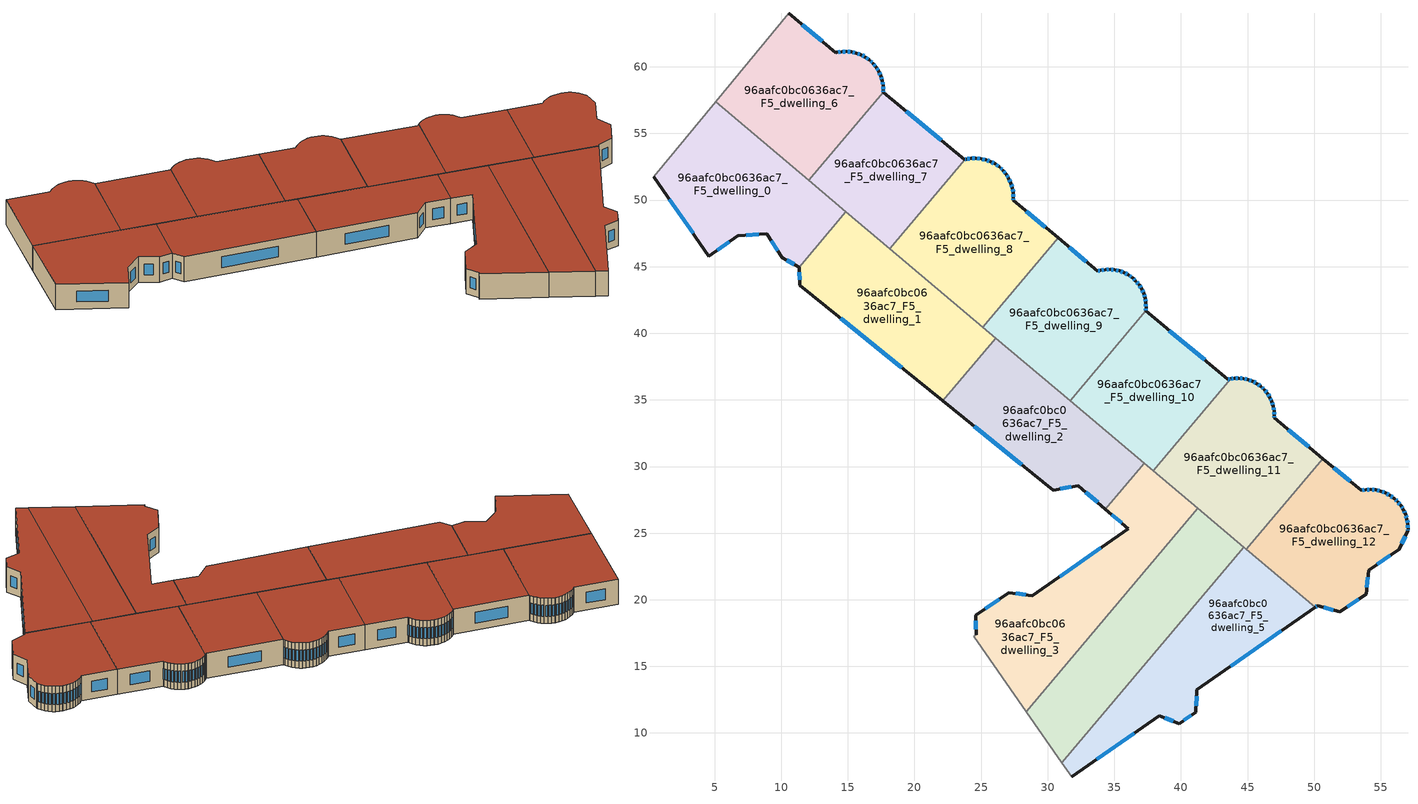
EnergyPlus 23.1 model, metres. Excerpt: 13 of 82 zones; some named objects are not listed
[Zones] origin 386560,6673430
96aafc0bc0636ac7_F5_dwelling_0
 floor to 96aafc0bc0636ac7_F4_dwelling_0 (EU_floor_Construction): 14.84,49.13 11.33,44.97 10.07,45.67 8.92,47.47 6.73,47.32 4.57,45.79 0.41,51.76 5.07,57.38 z15
 wall outside (EU_wall_Construction): 0.41,51.76 4.57,45.79 6.73,47.32 8.92,47.47 10.07,45.67 11.33,44.97 z15:18
 wall adiabatic (EU_wall_Construction): 5.07,57.38 0.41,51.76 z15:18
 wall to 96aafc0bc0636ac7_F5_dwelling_1 (EU_wall_Construction): 11.33,44.97 14.84,49.13 z15:18
 wall to 96aafc0bc0636ac7_F5_dwelling_6 (EU_wall_Construction): 12.06,51.48 5.07,57.38 z15:18
 wall to 96aafc0bc0636ac7_F5_dwelling_7 (EU_wall_Construction): 14.84,49.13 12.06,51.48 z15:18
 window (EU_Window_Construction): 5.19,46.23 6.11,46.88 / 1.6,50.06 3.38,47.5 / 10.43,45.47 10.97,45.17 / 9.25,46.96 9.74,46.18 / 7.36,47.36 8.29,47.43 z15.86:17.14
 roof outside (EU_roof_Construction): 11.33,44.97 14.84,49.13 5.07,57.38 0.41,51.76 4.57,45.79 6.73,47.32 8.92,47.47 10.07,45.67 z18
96aafc0bc0636ac7_F5_dwelling_1
 floor to 96aafc0bc0636ac7_F4_dwelling_1 (EU_floor_Construction): 26.1,39.64 22.13,34.93 11.39,43.62 11.33,44.97 14.84,49.13 z15
 wall outside (EU_wall_Construction): 11.33,44.97 11.39,43.62 22.13,34.93 z15:18
 wall to 96aafc0bc0636ac7_F5_dwelling_2 (EU_wall_Construction): 22.13,34.93 26.1,39.64 z15:18
 wall to 96aafc0bc0636ac7_F5_dwelling_8 (EU_wall_Construction): 25.12,40.46 18.13,46.36 z15:18
 wall to 96aafc0bc0636ac7_F5_dwelling_7 (EU_wall_Construction): 18.13,46.36 14.84,49.13 z15:18
 wall to 96aafc0bc0636ac7_F5_dwelling_9 (EU_wall_Construction): 26.1,39.64 25.12,40.46 z15:18
 window (EU_Window_Construction): 14.45,41.13 19.06,37.41 / 11.35,44.58 11.37,44 z15.86:17.14
 roof outside (EU_roof_Construction): 22.13,34.93 26.1,39.64 14.84,49.13 11.33,44.97 11.39,43.62 z18
96aafc0bc0636ac7_F5_dwelling_10
 floor to 96aafc0bc0636ac7_F4_dwelling_10 (EU_floor_Construction): 43.75,36.58 37.92,29.67 31.68,34.93 37.36,41.68 43.53,36.53 43.64,36.56 z15
 wall outside (EU_wall_Construction): 43.75,36.58 43.64,36.56 43.53,36.53 37.36,41.68 z15:18
 wall to 96aafc0bc0636ac7_F5_dwelling_9 (EU_wall_Construction): 37.36,41.68 31.68,34.93 z15:18
 wall to 96aafc0bc0636ac7_F5_dwelling_11 (EU_wall_Construction): 37.92,29.67 43.75,36.58 z15:18
 wall to 96aafc0bc0636ac7_F5_dwelling_2 (EU_wall_Construction): 31.68,34.93 37.23,30.25 z15:18
 wall to 96aafc0bc0636ac7_F5_dwelling_3 (EU_wall_Construction): 37.23,30.25 37.92,29.67 z15:18
 window (EU_Window_Construction): 41.77,38 39.12,40.21 / 43.61,36.55 43.56,36.54 / 43.72,36.57 43.67,36.57 z15.86:17.14
 roof outside (EU_roof_Construction): 37.92,29.67 43.75,36.58 43.64,36.56 43.53,36.53 37.36,41.68 31.68,34.93 z18
96aafc0bc0636ac7_F5_dwelling_11
 floor to 96aafc0bc0636ac7_F4_dwelling_11 (EU_floor_Construction): 46.82,34.87 46.93,34.53 46.99,34.17 47,33.82 46.99,33.65 50.65,30.59 44.91,23.78 37.92,29.67 43.75,36.58 43.99,36.62 44.35,36.63 44.71,36.6 45.05,36.52 45.36,36.4 45.39,36.39 45.71,36.23 46,36.02 46.02,36 46.26,35.78 46.49,35.5 46.68,35.2 z15
 wall outside (EU_wall_Construction): 50.65,30.59 46.99,33.65 47,33.82 46.99,34.17 46.93,34.53 46.82,34.87 46.68,35.2 46.49,35.5 46.26,35.78 46.02,36 46,36.02 45.71,36.23 45.39,36.39 45.36,36.4 45.05,36.52 44.71,36.6 44.35,36.63 43.99,36.62 43.75,36.58 z15:18
 wall to 96aafc0bc0636ac7_F5_dwelling_12 (EU_wall_Construction): 44.91,23.78 50.65,30.59 z15:18
 wall to 96aafc0bc0636ac7_F5_dwelling_4 (EU_wall_Construction): 41.26,26.85 44.7,23.96 z15:18
 wall to 96aafc0bc0636ac7_F5_dwelling_3 (EU_wall_Construction): 37.92,29.67 41.26,26.85 z15:18
 wall to 96aafc0bc0636ac7_F5_dwelling_5 (EU_wall_Construction): 44.7,23.96 44.9,23.78 z15:18
 window (EU_Window_Construction): 45.91,36.08 45.79,36.17 / 46.19,35.84 46.09,35.94 / 46.42,35.58 46.32,35.7 / 46.62,35.28 46.54,35.41 / 46.78,34.96 46.72,35.1 / 46.9,34.63 46.85,34.77 / 46.97,34.28 46.95,34.43 / 47,33.92 46.99,34.07 / 46.99,33.7 47,33.77 / 49.61,31.47 48.04,32.77 / 43.92,36.61 43.82,36.59 / 44.25,36.63 44.09,36.62 / 44.6,36.61 44.45,36.62 / 44.96,36.54 44.81,36.58 / 45.28,36.44 45.14,36.49 / 45.62,36.27 45.48,36.35 z15.86:17.14
 roof outside (EU_roof_Construction): 44.91,23.78 50.65,30.59 46.99,33.65 47,33.82 46.99,34.17 46.93,34.53 46.82,34.87 46.68,35.2 46.49,35.5 46.26,35.78 46.02,36 46,36.02 45.71,36.23 45.39,36.39 45.36,36.4 45.05,36.52 44.71,36.6 44.35,36.63 43.99,36.62 43.75,36.58 37.92,29.67 z18
96aafc0bc0636ac7_F5_dwelling_12
 floor to 96aafc0bc0636ac7_F4_dwelling_12 (EU_floor_Construction): 55.67,27.85 55.98,27.63 56.04,27.58 56.26,27.37 56.5,27.08 56.7,26.76 56.85,26.42 56.96,26.05 57.03,25.68 57.04,25.31 57.03,25.17 56.37,23.8 54.08,22.21 53.89,20.41 51.92,19.09 50.25,19.55 50.07,19.42 44.91,23.78 50.65,30.59 53.52,28.21 53.87,28.26 54.24,28.28 54.62,28.24 54.99,28.16 55.34,28.02 z15
 wall outside (EU_wall_Construction): 50.07,19.42 50.25,19.55 51.92,19.09 53.89,20.41 54.08,22.21 56.37,23.8 57.03,25.17 57.04,25.31 57.03,25.68 56.96,26.05 56.85,26.42 56.7,26.76 56.5,27.08 56.26,27.37 56.04,27.58 55.98,27.63 55.67,27.85 55.34,28.02 54.99,28.16 54.62,28.24 54.24,28.28 53.87,28.26 53.52,28.21 50.65,30.59 z15:18
 wall to 96aafc0bc0636ac7_F5_dwelling_5 (EU_wall_Construction): 44.91,23.78 50.07,19.42 z15:18
 window (EU_Window_Construction): 55.89,27.69 55.76,27.78 / 56.2,27.43 56.1,27.52 / 56.43,27.16 56.33,27.29 / 56.64,26.85 56.55,26.99 / 56.81,26.51 56.74,26.66 / 56.93,26.16 56.89,26.31 / 57.01,25.79 56.98,25.95 / 57.04,25.41 57.03,25.58 / 57.03,25.21 57.04,25.27 / 56.56,24.19 56.84,24.78 / 54.73,22.66 55.71,23.35 / 53.95,20.93 54.02,21.7 / 52.48,19.47 53.33,20.03 / 50.73,19.42 51.44,19.22 / 50.12,19.46 50.2,19.51 / 52.7,28.89 51.47,29.91 / 53.77,28.25 53.62,28.22 / 54.14,28.27 53.98,28.27 / 54.51,28.25 54.35,28.26 / 54.88,28.18 54.73,28.22 / 55.24,28.06 55.09,28.12 / 55.58,27.9 55.44,27.97 z15.86:17.14
 roof outside (EU_roof_Construction): 53.89,20.41 54.08,22.21 56.37,23.8 57.03,25.17 57.04,25.31 57.03,25.68 56.96,26.05 56.85,26.42 56.7,26.76 56.5,27.08 56.26,27.37 56.04,27.58 55.98,27.63 55.67,27.85 55.34,28.02 54.99,28.16 54.62,28.24 54.24,28.28 53.87,28.26 53.52,28.21 50.65,30.59 44.91,23.78 50.07,19.42 50.25,19.55 51.92,19.09 z18
96aafc0bc0636ac7_F5_dwelling_2
 floor to 96aafc0bc0636ac7_F4_dwelling_2 (EU_floor_Construction): 37.23,30.25 34.33,26.81 32.29,28.56 30.4,28.24 22.13,34.93 26.1,39.64 z15
 wall outside (EU_wall_Construction): 22.13,34.93 30.4,28.24 32.29,28.56 34.33,26.81 z15:18
 wall to 96aafc0bc0636ac7_F5_dwelling_3 (EU_wall_Construction): 34.33,26.81 37.23,30.25 z15:18
 wall to 96aafc0bc0636ac7_F5_dwelling_9 (EU_wall_Construction): 31.68,34.94 26.1,39.64 z15:18
 window (EU_Window_Construction): 32.87,28.06 33.74,27.31 / 30.94,28.33 31.75,28.47 / 24.49,33.02 28.04,30.15 z15.86:17.14
 roof outside (EU_roof_Construction): 34.33,26.81 37.23,30.25 26.1,39.64 22.13,34.93 30.4,28.24 32.29,28.56 z18
96aafc0bc0636ac7_F5_dwelling_3
 floor to 96aafc0bc0636ac7_F4_dwelling_3 (EU_floor_Construction): 41.26,26.85 28.39,11.59 24.44,17.26 24.63,17.37 24.58,18.83 27.09,20.54 28.84,20.3 36.04,25.34 34.33,26.81 37.23,30.25 z15
 wall outside (EU_wall_Construction): 34.33,26.81 36.04,25.34 28.84,20.3 27.09,20.54 24.58,18.83 24.63,17.37 z15:18
 wall to 96aafc0bc0636ac7_F5_dwelling_4 (EU_wall_Construction): 28.39,11.59 41.26,26.85 z15:18
 wall adiabatic (EU_wall_Construction): 24.63,17.37 24.44,17.26 28.39,11.59 z15:18
 window (EU_Window_Construction): 28.34,20.37 27.59,20.47 / 33.98,23.9 30.9,21.74 / 34.81,26.39 35.55,25.76 / 24.6,18.42 24.61,17.79 / 26.38,20.05 25.3,19.32 z15.86:17.14
 roof outside (EU_roof_Construction): 28.39,11.59 41.26,26.85 37.23,30.25 34.33,26.81 36.04,25.34 28.84,20.3 27.09,20.54 24.58,18.83 24.63,17.37 24.44,17.26 z18
96aafc0bc0636ac7_F5_dwelling_4
 floor to 96aafc0bc0636ac7_F4_dwelling_4 (EU_floor_Construction): 44.7,23.96 31.05,7.77 28.39,11.59 41.26,26.85 z15
 wall to 96aafc0bc0636ac7_F5_dwelling_5 (EU_wall_Construction): 31.05,7.77 44.7,23.96 z15:18
 wall adiabatic (EU_wall_Construction): 28.39,11.59 31.05,7.77 z15:18
 roof outside (EU_roof_Construction): 31.05,7.77 44.7,23.96 41.26,26.85 28.39,11.59 z18
96aafc0bc0636ac7_F5_dwelling_5
 floor to 96aafc0bc0636ac7_F4_dwelling_5 (EU_floor_Construction): 50.07,19.42 41.19,13.26 41.12,11.57 39.86,10.71 38.37,11.29 31.78,6.72 31.05,7.77 44.7,23.96 z15
 wall outside (EU_wall_Construction): 31.78,6.72 38.37,11.29 39.86,10.71 41.12,11.57 41.19,13.26 50.07,19.42 z15:18
 wall adiabatic (EU_wall_Construction): 31.05,7.77 31.78,6.72 z15:18
 window (EU_Window_Construction): 33.67,8.03 36.49,9.99 / 43.73,15.02 47.53,17.66 / 41.14,12.05 41.17,12.78 / 40.22,10.96 40.76,11.32 / 38.8,11.13 39.44,10.88 z15.86:17.14
 roof outside (EU_roof_Construction): 41.12,11.57 41.19,13.26 50.07,19.42 44.7,23.96 31.05,7.77 31.78,6.72 38.37,11.29 39.86,10.71 z18
96aafc0bc0636ac7_F5_dwelling_6
 floor to 96aafc0bc0636ac7_F4_dwelling_6 (EU_floor_Construction): 15.98,60.9 16.31,60.73 16.61,60.51 16.63,60.49 16.88,60.26 17.12,59.97 17.32,59.65 17.47,59.32 17.58,58.96 17.64,58.59 17.66,58.22 17.65,58.11 12.06,51.48 5.07,57.38 10.57,64.02 14.11,61.07 14.16,61.08 14.52,61.14 14.9,61.15 15.27,61.12 15.63,61.03 z15
 wall outside (EU_wall_Construction): 17.65,58.11 17.66,58.22 17.64,58.59 17.58,58.96 17.47,59.32 17.32,59.65 17.12,59.97 16.88,60.26 16.63,60.49 16.61,60.51 16.31,60.73 15.98,60.9 15.63,61.03 15.27,61.12 14.9,61.15 14.52,61.14 14.16,61.08 14.11,61.07 10.57,64.02 z15:18
 wall to 96aafc0bc0636ac7_F5_dwelling_7 (EU_wall_Construction): 12.06,51.48 17.65,58.11 z15:18
 wall adiabatic (EU_wall_Construction): 10.57,64.02 5.07,57.38 z15:18
 window (EU_Window_Construction): 14.42,61.12 14.26,61.09 / 14.79,61.15 14.63,61.14 / 15.16,61.13 15,61.14 / 15.53,61.06 15.37,61.09 / 15.88,60.94 15.73,60.99 / 16.21,60.78 16.07,60.85 / 16.52,60.57 16.39,60.67 / 16.81,60.32 16.71,60.43 / 17.05,60.05 16.95,60.17 / 17.26,59.74 17.18,59.88 / 17.43,59.41 17.36,59.56 / 17.55,59.06 17.5,59.21 / 17.63,58.7 17.6,58.85 / 17.65,58.33 17.65,58.48 / 17.65,58.14 17.65,58.19 / 13.09,61.91 11.58,63.17 z15.86:17.14
 roof outside (EU_roof_Construction): 12.06,51.48 17.65,58.11 17.66,58.22 17.64,58.59 17.58,58.96 17.47,59.32 17.32,59.65 17.12,59.97 16.88,60.26 16.63,60.49 16.61,60.51 16.31,60.73 15.98,60.9 15.63,61.03 15.27,61.12 14.9,61.15 14.52,61.14 14.16,61.08 14.11,61.07 10.57,64.02 5.07,57.38 z18
96aafc0bc0636ac7_F5_dwelling_7
 floor to 96aafc0bc0636ac7_F4_dwelling_7 (EU_floor_Construction): 23.77,53.04 18.13,46.36 12.06,51.48 17.65,58.11 z15
 wall outside (EU_wall_Construction): 23.77,53.04 17.65,58.11 z15:18
 wall to 96aafc0bc0636ac7_F5_dwelling_8 (EU_wall_Construction): 18.13,46.36 23.77,53.04 z15:18
 window (EU_Window_Construction): 22.02,54.49 19.4,56.66 z15.86:17.14
 roof outside (EU_roof_Construction): 18.13,46.36 23.77,53.04 17.65,58.11 12.06,51.48 z18
96aafc0bc0636ac7_F5_dwelling_8
 floor to 96aafc0bc0636ac7_F4_dwelling_8 (EU_floor_Construction): 27.08,51.62 27.24,51.27 27.35,50.91 27.41,50.53 27.43,50.15 27.42,49.98 30.77,47.16 25.12,40.46 18.13,46.36 23.77,53.04 23.87,53.06 24.24,53.13 24.62,53.14 25,53.1 25.37,53.02 25.72,52.89 26.06,52.71 26.36,52.49 26.4,52.46 26.64,52.23 26.88,51.94 z15
 wall outside (EU_wall_Construction): 30.77,47.16 27.42,49.98 27.43,50.15 27.41,50.53 27.35,50.91 27.24,51.27 27.08,51.62 26.88,51.94 26.64,52.23 26.4,52.46 26.36,52.49 26.06,52.71 25.72,52.89 25.37,53.02 25,53.1 24.62,53.14 24.24,53.13 23.87,53.06 23.77,53.04 z15:18
 wall to 96aafc0bc0636ac7_F5_dwelling_9 (EU_wall_Construction): 25.12,40.46 30.77,47.16 z15:18
 window (EU_Window_Construction): 24.13,53.11 23.97,53.08 / 24.51,53.14 24.35,53.13 / 24.89,53.11 24.73,53.13 / 25.26,53.04 25.1,53.08 / 25.62,52.92 25.47,52.98 / 25.96,52.76 25.82,52.84 / 26.28,52.55 26.14,52.65 / 26.57,52.3 26.47,52.4 / 26.81,52.02 26.71,52.15 / 27.03,51.71 26.94,51.85 / 27.2,51.37 27.13,51.52 / 27.32,51.01 27.27,51.17 / 27.4,50.64 27.37,50.8 / 27.42,50.26 27.42,50.42 / 27.42,50.03 27.43,50.1 / 29.82,47.96 28.38,49.17 / 23.84,53.06 23.8,53.05 z15.86:17.14
 roof outside (EU_roof_Construction): 25.12,40.46 30.77,47.16 27.42,49.98 27.43,50.15 27.41,50.53 27.35,50.91 27.24,51.27 27.08,51.62 26.88,51.94 26.64,52.23 26.4,52.46 26.36,52.49 26.06,52.71 25.72,52.89 25.37,53.02 25,53.1 24.62,53.14 24.24,53.13 23.87,53.06 23.77,53.04 18.13,46.36 z18
96aafc0bc0636ac7_F5_dwelling_9
 floor to 96aafc0bc0636ac7_F4_dwelling_9 (EU_floor_Construction): 36.06,44.38 36.36,44.17 36.37,44.16 36.62,43.92 36.85,43.64 37.05,43.33 37.2,43 37.31,42.65 37.37,42.29 37.38,41.92 37.36,41.68 31.68,34.93 25.12,40.46 30.77,47.16 33.74,44.67 33.95,44.72 34.31,44.78 34.68,44.8 35.04,44.76 35.39,44.68 35.74,44.55 z15
 wall outside (EU_wall_Construction): 37.36,41.68 37.38,41.92 37.37,42.29 37.31,42.65 37.2,43 37.05,43.33 36.85,43.64 36.62,43.92 36.37,44.16 36.36,44.17 36.06,44.38 35.74,44.55 35.39,44.68 35.04,44.76 34.68,44.8 34.31,44.78 33.95,44.72 33.74,44.67 30.77,47.16 z15:18
 window (EU_Window_Construction): 33.89,44.71 33.8,44.68 / 34.21,44.77 34.05,44.74 / 34.57,44.79 34.42,44.79 / 34.94,44.77 34.78,44.79 / 35.29,44.7 35.14,44.74 / 35.64,44.59 35.49,44.64 / 35.97,44.43 35.83,44.5 / 36.27,44.23 36.14,44.32 / 36.55,43.99 36.44,44.09 / 36.79,43.72 36.69,43.84 / 36.99,43.42 36.91,43.55 / 37.16,43.09 37.09,43.23 / 37.28,42.75 37.23,42.9 / 37.35,42.39 37.32,42.54 / 37.38,42.03 37.37,42.18 / 37.37,41.75 37.37,41.85 / 32.9,45.38 31.62,46.45 z15.86:17.14
 roof outside (EU_roof_Construction): 31.68,34.93 37.36,41.68 37.38,41.92 37.37,42.29 37.31,42.65 37.2,43 37.05,43.33 36.85,43.64 36.62,43.92 36.37,44.16 36.36,44.17 36.06,44.38 35.74,44.55 35.39,44.68 35.04,44.76 34.68,44.8 34.31,44.78 33.95,44.72 33.74,44.67 30.77,47.16 25.12,40.46 z18
[Building]
EU S2 Campaign: North Axis=0; Terrain=City; Solar Distribution=FullExterior
[Site:Location]
Helsinki-Vantaa.AP: Latitude=60.317; Longitude=24.963; Time Zone=2; Elevation=54.6
[SizingPeriod:WeatherFileDays]
AnnualSizingPeriod: Begin Month=1; Begin Day of Month=1; End Month=12; End Day of Month=31; Day of Week for Start Day=Monday; Use Weather File Daylight Saving Period=No; Use Weather File Rain and Snow Indicators=No
[MATERIAL]
EU_InternalMass_Material: Roughness=MediumRough; Thickness=0.1; Conductivity=1; Density=1800; Specific Heat=900; Thermal Absorptance=0.9; Solar Absorptance=0.7; Visible Absorptance=0.7
[MATERIAL:NOMASS] Roughness=MediumRough; Thermal Absorptance=0.9; Solar Absorptance=0.7; Visible Absorptance=0.7
Name | Thermal Resistance
EU_wall_NoMass | 1.10183
EU_roof_NoMass; EU_floor_NoMass | 1.70606
[WINDOWMATERIAL:SIMPLEGLAZINGSYSTEM]
EU_Window_SimpleGlazing: UFactor=3.11035; Solar Heat Gain Coefficient=0.8; Visible Transmittance=0.8
[CONSTRUCTION]
EU_wall_Construction: EU_wall_NoMass
EU_roof_Construction: EU_roof_NoMass
EU_floor_Construction: EU_floor_NoMass
EU_Window_Construction: EU_Window_SimpleGlazing
EU_InternalMass_Construction: EU_InternalMass_Material
[ZONE] Type=1; Multiplier=1; Ceiling Height=autocalculate; Floor Area=autocalculate; Part of Total Floor Area=Yes
Name | Volume
96aafc0bc0636ac7_F5_dwelling_0 | 274.682
96aafc0bc0636ac7_F5_dwelling_1 | 277.424
96aafc0bc0636ac7_F5_dwelling_10 | 216.637
96aafc0bc0636ac7_F5_dwelling_11 | 254.858
96aafc0bc0636ac7_F5_dwelling_12 | 236.618
96aafc0bc0636ac7_F5_dwelling_2 | 248.649
96aafc0bc0636ac7_F5_dwelling_3 | 302.206
96aafc0bc0636ac7_F5_dwelling_4 | 277.304
96aafc0bc0636ac7_F5_dwelling_5 | 276.02
96aafc0bc0636ac7_F5_dwelling_6 | 249.72
96aafc0bc0636ac7_F5_dwelling_7 | 207.571
96aafc0bc0636ac7_F5_dwelling_8 | 252.6
96aafc0bc0636ac7_F5_dwelling_9 | 238.431
[INTERNALMASS] Construction=EU_InternalMass_Construction
Name | Zone or ZoneList | Surface Area
96aafc0bc0636ac7_F5_dwelling_0_EU_InternalMass | 96aafc0bc0636ac7_F5_dwelling_0 | 91.5598
96aafc0bc0636ac7_F5_dwelling_1_EU_InternalMass | 96aafc0bc0636ac7_F5_dwelling_1 | 92.4746
96aafc0bc0636ac7_F5_dwelling_2_EU_InternalMass | 96aafc0bc0636ac7_F5_dwelling_2 | 82.8833
96aafc0bc0636ac7_F5_dwelling_3_EU_InternalMass | 96aafc0bc0636ac7_F5_dwelling_3 | 100.736
96aafc0bc0636ac7_F5_dwelling_4_EU_InternalMass | 96aafc0bc0636ac7_F5_dwelling_4 | 92.4348
96aafc0bc0636ac7_F5_dwelling_5_EU_InternalMass | 96aafc0bc0636ac7_F5_dwelling_5 | 92.0065
96aafc0bc0636ac7_F5_dwelling_6_EU_InternalMass | 96aafc0bc0636ac7_F5_dwelling_6 | 83.2396
96aafc0bc0636ac7_F5_dwelling_7_EU_InternalMass | 96aafc0bc0636ac7_F5_dwelling_7 | 69.1898
96aafc0bc0636ac7_F5_dwelling_8_EU_InternalMass | 96aafc0bc0636ac7_F5_dwelling_8 | 84.1995
96aafc0bc0636ac7_F5_dwelling_9_EU_InternalMass | 96aafc0bc0636ac7_F5_dwelling_9 | 79.4772
96aafc0bc0636ac7_F5_dwelling_10_EU_InternalMass | 96aafc0bc0636ac7_F5_dwelling_10 | 72.2124
96aafc0bc0636ac7_F5_dwelling_11_EU_InternalMass | 96aafc0bc0636ac7_F5_dwelling_11 | 84.9512
96aafc0bc0636ac7_F5_dwelling_12_EU_InternalMass | 96aafc0bc0636ac7_F5_dwelling_12 | 78.873
[OTHEREQUIPMENT] Fuel Type=Electricity; Design Level Calculation Method=Watts/Area; Power per Zone Floor Area=1; Fraction Latent=0; Fraction Radiant=0; Fraction Lost=0; Carbon Dioxide Generation Rate=0; EndUse Subcategory=EU_Step8_InternalGains
Name | Zone or ZoneList or Space or SpaceList | Schedule
EU_Step8_InternalGain_96aafc0bc0636ac7_F5_dwelling_0_f000 | 96aafc0bc0636ac7_F5_dwelling_0 | EU_Step8_GainSchedule_96aafc0bc0636ac7_F5_dwelling_0_f000
EU_Step8_InternalGain_96aafc0bc0636ac7_F5_dwelling_1_f000 | 96aafc0bc0636ac7_F5_dwelling_1 | EU_Step8_GainSchedule_96aafc0bc0636ac7_F5_dwelling_1_f000
EU_Step8_InternalGain_96aafc0bc0636ac7_F5_dwelling_2_f000 | 96aafc0bc0636ac7_F5_dwelling_2 | EU_Step8_GainSchedule_96aafc0bc0636ac7_F5_dwelling_2_f000
EU_Step8_InternalGain_96aafc0bc0636ac7_F5_dwelling_3_f000 | 96aafc0bc0636ac7_F5_dwelling_3 | EU_Step8_GainSchedule_96aafc0bc0636ac7_F5_dwelling_3_f000
EU_Step8_InternalGain_96aafc0bc0636ac7_F5_dwelling_4_f000 | 96aafc0bc0636ac7_F5_dwelling_4 | EU_Step8_GainSchedule_96aafc0bc0636ac7_F5_dwelling_4_f000
EU_Step8_InternalGain_96aafc0bc0636ac7_F5_dwelling_5_f000 | 96aafc0bc0636ac7_F5_dwelling_5 | EU_Step8_GainSchedule_96aafc0bc0636ac7_F5_dwelling_5_f000
EU_Step8_InternalGain_96aafc0bc0636ac7_F5_dwelling_6_f000 | 96aafc0bc0636ac7_F5_dwelling_6 | EU_Step8_GainSchedule_96aafc0bc0636ac7_F5_dwelling_6_f000
EU_Step8_InternalGain_96aafc0bc0636ac7_F5_dwelling_7_f000 | 96aafc0bc0636ac7_F5_dwelling_7 | EU_Step8_GainSchedule_96aafc0bc0636ac7_F5_dwelling_7_f000
EU_Step8_InternalGain_96aafc0bc0636ac7_F5_dwelling_8_f000 | 96aafc0bc0636ac7_F5_dwelling_8 | EU_Step8_GainSchedule_96aafc0bc0636ac7_F5_dwelling_8_f000
EU_Step8_InternalGain_96aafc0bc0636ac7_F5_dwelling_9_f000 | 96aafc0bc0636ac7_F5_dwelling_9 | EU_Step8_GainSchedule_96aafc0bc0636ac7_F5_dwelling_9_f000
EU_Step8_InternalGain_96aafc0bc0636ac7_F5_dwelling_10_f000 | 96aafc0bc0636ac7_F5_dwelling_10 | EU_Step8_GainSchedule_96aafc0bc0636ac7_F5_dwelling_10_f000
EU_Step8_InternalGain_96aafc0bc0636ac7_F5_dwelling_11_f000 | 96aafc0bc0636ac7_F5_dwelling_11 | EU_Step8_GainSchedule_96aafc0bc0636ac7_F5_dwelling_11_f000
EU_Step8_InternalGain_96aafc0bc0636ac7_F5_dwelling_12_f000 | 96aafc0bc0636ac7_F5_dwelling_12 | EU_Step8_GainSchedule_96aafc0bc0636ac7_F5_dwelling_12_f000
[ZONEVENTILATION:DESIGNFLOWRATE] Schedule=EU_AlwaysOn; Design Flow Rate Calculation Method=AirChanges/Hour; Air Changes per Hour=0.756316; Ventilation Type=Natural; Fan Pressure Rise=0; Fan Total Efficiency=1; Constant Term Coefficient=1; Temperature Term Coefficient=0; Velocity Term Coefficient=0; Velocity Squared Term Coefficient=0; Minimum Indoor Temperature=-100; Maximum Indoor Temperature=100; Delta Temperature=-100; Minimum Outdoor Temperature=-100; Maximum Outdoor Temperature=100; Maximum Wind Speed=40
Name | Zone or ZoneList or Space or SpaceList
EU_ConstantAir_96aafc0bc0636ac7_F5_dwelling_0 | 96aafc0bc0636ac7_F5_dwelling_0
EU_ConstantAir_96aafc0bc0636ac7_F5_dwelling_1 | 96aafc0bc0636ac7_F5_dwelling_1
EU_ConstantAir_96aafc0bc0636ac7_F5_dwelling_2 | 96aafc0bc0636ac7_F5_dwelling_2
EU_ConstantAir_96aafc0bc0636ac7_F5_dwelling_3 | 96aafc0bc0636ac7_F5_dwelling_3
EU_ConstantAir_96aafc0bc0636ac7_F5_dwelling_4 | 96aafc0bc0636ac7_F5_dwelling_4
EU_ConstantAir_96aafc0bc0636ac7_F5_dwelling_5 | 96aafc0bc0636ac7_F5_dwelling_5
EU_ConstantAir_96aafc0bc0636ac7_F5_dwelling_6 | 96aafc0bc0636ac7_F5_dwelling_6
EU_ConstantAir_96aafc0bc0636ac7_F5_dwelling_7 | 96aafc0bc0636ac7_F5_dwelling_7
EU_ConstantAir_96aafc0bc0636ac7_F5_dwelling_8 | 96aafc0bc0636ac7_F5_dwelling_8
EU_ConstantAir_96aafc0bc0636ac7_F5_dwelling_9 | 96aafc0bc0636ac7_F5_dwelling_9
EU_ConstantAir_96aafc0bc0636ac7_F5_dwelling_10 | 96aafc0bc0636ac7_F5_dwelling_10
EU_ConstantAir_96aafc0bc0636ac7_F5_dwelling_11 | 96aafc0bc0636ac7_F5_dwelling_11
EU_ConstantAir_96aafc0bc0636ac7_F5_dwelling_12 | 96aafc0bc0636ac7_F5_dwelling_12
[HVACTEMPLATE:ZONE:IDEALLOADSAIRSYSTEM] System Availability Schedule=EU_AlwaysOn; Maximum Heating Supply Air Temperature=50; Minimum Cooling Supply Air Temperature=13; Maximum Heating Supply Air Humidity Ratio=0.0156; Minimum Cooling Supply Air Humidity Ratio=0.0077; Heating Limit=NoLimit; Cooling Limit=NoLimit; Heating Availability Schedule=EU_AlwaysOn; Cooling Availability Schedule=EU_CoolingOff; Dehumidification Control Type=ConstantSensibleHeatRatio; Cooling Sensible Heat Ratio=0.7; Dehumidification Setpoint=60; Humidification Control Type=None; Humidification Setpoint=30; Outdoor Air Method=None; Outdoor Air Flow Rate per Person=0.00944; Outdoor Air Flow Rate per Zone Floor Area=0; Outdoor Air Flow Rate per Zone=0; Demand Controlled Ventilation Type=None; Outdoor Air Economizer Type=NoEconomizer; Heat Recovery Type=None; Sensible Heat Recovery Effectiveness=0.7; Latent Heat Recovery Effectiveness=0.65
Name | Template Thermostat
96aafc0bc0636ac7_F5_dwelling_0 | EU_HeatOnly_96aafc0bc0636ac7_F5_dwelling_0
96aafc0bc0636ac7_F5_dwelling_1 | EU_HeatOnly_96aafc0bc0636ac7_F5_dwelling_1
96aafc0bc0636ac7_F5_dwelling_2 | EU_HeatOnly_96aafc0bc0636ac7_F5_dwelling_2
96aafc0bc0636ac7_F5_dwelling_3 | EU_HeatOnly_96aafc0bc0636ac7_F5_dwelling_3
96aafc0bc0636ac7_F5_dwelling_4 | EU_HeatOnly_96aafc0bc0636ac7_F5_dwelling_4
96aafc0bc0636ac7_F5_dwelling_5 | EU_HeatOnly_96aafc0bc0636ac7_F5_dwelling_5
96aafc0bc0636ac7_F5_dwelling_6 | EU_HeatOnly_96aafc0bc0636ac7_F5_dwelling_6
96aafc0bc0636ac7_F5_dwelling_7 | EU_HeatOnly_96aafc0bc0636ac7_F5_dwelling_7
96aafc0bc0636ac7_F5_dwelling_8 | EU_HeatOnly_96aafc0bc0636ac7_F5_dwelling_8
96aafc0bc0636ac7_F5_dwelling_9 | EU_HeatOnly_96aafc0bc0636ac7_F5_dwelling_9
96aafc0bc0636ac7_F5_dwelling_10 | EU_HeatOnly_96aafc0bc0636ac7_F5_dwelling_10
96aafc0bc0636ac7_F5_dwelling_11 | EU_HeatOnly_96aafc0bc0636ac7_F5_dwelling_11
96aafc0bc0636ac7_F5_dwelling_12 | EU_HeatOnly_96aafc0bc0636ac7_F5_dwelling_12
[SIZING:ZONE] Zone Cooling Design Supply Air Temperature Input Method=SupplyAirTemperature; Zone Cooling Design Supply Air Temperature=13; Zone Heating Design Supply Air Temperature Input Method=SupplyAirTemperature; Zone Heating Design Supply Air Temperature=50; Zone Cooling Design Supply Air Humidity Ratio=0.008; Zone Heating Design Supply Air Humidity Ratio=0.008; Cooling Design Air Flow Method=DesignDay; Cooling Design Air Flow Rate=0; Cooling Minimum Air Flow per Zone Floor Area=0.000762; Cooling Minimum Air Flow=0; Cooling Minimum Air Flow Fraction=0.2; Heating Design Air Flow Method=DesignDay; Heating Design Air Flow Rate=0; Heating Maximum Air Flow per Zone Floor Area=0.002032; Heating Maximum Air Flow=0.141576; Heating Maximum Air Flow Fraction=0.3; Account for Dedicated Outdoor Air System=No; Dedicated Outdoor Air System Control Strategy=NeutralSupplyAir; Dedicated Outdoor Air Low Setpoint Temperature for Design=autosize; Dedicated Outdoor Air High Setpoint Temperature for Design=autosize; Zone Load Sizing Method=Sensible Load Only No Latent Load; Zone Latent Cooling Design Supply Air Humidity Ratio Input Method=HumidityRatioDifference; Zone Cooling Design Supply Air Humidity Ratio Difference=0.005; Zone Latent Heating Design Supply Air Humidity Ratio Input Method=HumidityRatioDifference; Zone Humidification Design Supply Air Humidity Ratio Difference=0.005
96aafc0bc0636ac7_F5_dwelling_0; 96aafc0bc0636ac7_F5_dwelling_1; 96aafc0bc0636ac7_F5_dwelling_2; 96aafc0bc0636ac7_F5_dwelling_3; 96aafc0bc0636ac7_F5_dwelling_4; 96aafc0bc0636ac7_F5_dwelling_5; 96aafc0bc0636ac7_F5_dwelling_6; 96aafc0bc0636ac7_F5_dwelling_7; 96aafc0bc0636ac7_F5_dwelling_8; 96aafc0bc0636ac7_F5_dwelling_9; 96aafc0bc0636ac7_F5_dwelling_10; 96aafc0bc0636ac7_F5_dwelling_11; 96aafc0bc0636ac7_F5_dwelling_12
[SCHEDULE:CONSTANT]
Name | Hourly Value
EU_AlwaysOn | 1
EU_CoolingOff | 0
[SCHEDULE:FILE] Column Number=1; Rows to Skip at Top=0; Number of Hours of Data=8760; Column Separator=Comma; Interpolate to Timestep=No; Minutes per Item=60; Adjust Schedule for Daylight Savings=Yes
Name | File
EU_Step8_GainSchedule_96aafc0bc0636ac7_F5_dwelling_0_f000 | ../../schedules/96aafc0bc0636ac7/96aafc0bc0636ac7_F5_dwelling_0_f000_gain.csv
EU_Step8_GainSchedule_96aafc0bc0636ac7_F5_dwelling_1_f000 | ../../schedules/96aafc0bc0636ac7/96aafc0bc0636ac7_F5_dwelling_1_f000_gain.csv
EU_Step8_GainSchedule_96aafc0bc0636ac7_F5_dwelling_2_f000 | ../../schedules/96aafc0bc0636ac7/96aafc0bc0636ac7_F5_dwelling_2_f000_gain.csv
EU_Step8_GainSchedule_96aafc0bc0636ac7_F5_dwelling_3_f000 | ../../schedules/96aafc0bc0636ac7/96aafc0bc0636ac7_F5_dwelling_3_f000_gain.csv
EU_Step8_GainSchedule_96aafc0bc0636ac7_F5_dwelling_4_f000 | ../../schedules/96aafc0bc0636ac7/96aafc0bc0636ac7_F5_dwelling_4_f000_gain.csv
EU_Step8_GainSchedule_96aafc0bc0636ac7_F5_dwelling_5_f000 | ../../schedules/96aafc0bc0636ac7/96aafc0bc0636ac7_F5_dwelling_5_f000_gain.csv
EU_Step8_GainSchedule_96aafc0bc0636ac7_F5_dwelling_6_f000 | ../../schedules/96aafc0bc0636ac7/96aafc0bc0636ac7_F5_dwelling_6_f000_gain.csv
EU_Step8_GainSchedule_96aafc0bc0636ac7_F5_dwelling_7_f000 | ../../schedules/96aafc0bc0636ac7/96aafc0bc0636ac7_F5_dwelling_7_f000_gain.csv
EU_Step8_GainSchedule_96aafc0bc0636ac7_F5_dwelling_8_f000 | ../../schedules/96aafc0bc0636ac7/96aafc0bc0636ac7_F5_dwelling_8_f000_gain.csv
EU_Step8_GainSchedule_96aafc0bc0636ac7_F5_dwelling_9_f000 | ../../schedules/96aafc0bc0636ac7/96aafc0bc0636ac7_F5_dwelling_9_f000_gain.csv
EU_Step8_GainSchedule_96aafc0bc0636ac7_F5_dwelling_10_f000 | ../../schedules/96aafc0bc0636ac7/96aafc0bc0636ac7_F5_dwelling_10_f000_gain.csv
EU_Step8_GainSchedule_96aafc0bc0636ac7_F5_dwelling_11_f000 | ../../schedules/96aafc0bc0636ac7/96aafc0bc0636ac7_F5_dwelling_11_f000_gain.csv
EU_Step8_GainSchedule_96aafc0bc0636ac7_F5_dwelling_12_f000 | ../../schedules/96aafc0bc0636ac7/96aafc0bc0636ac7_F5_dwelling_12_f000_gain.csv
